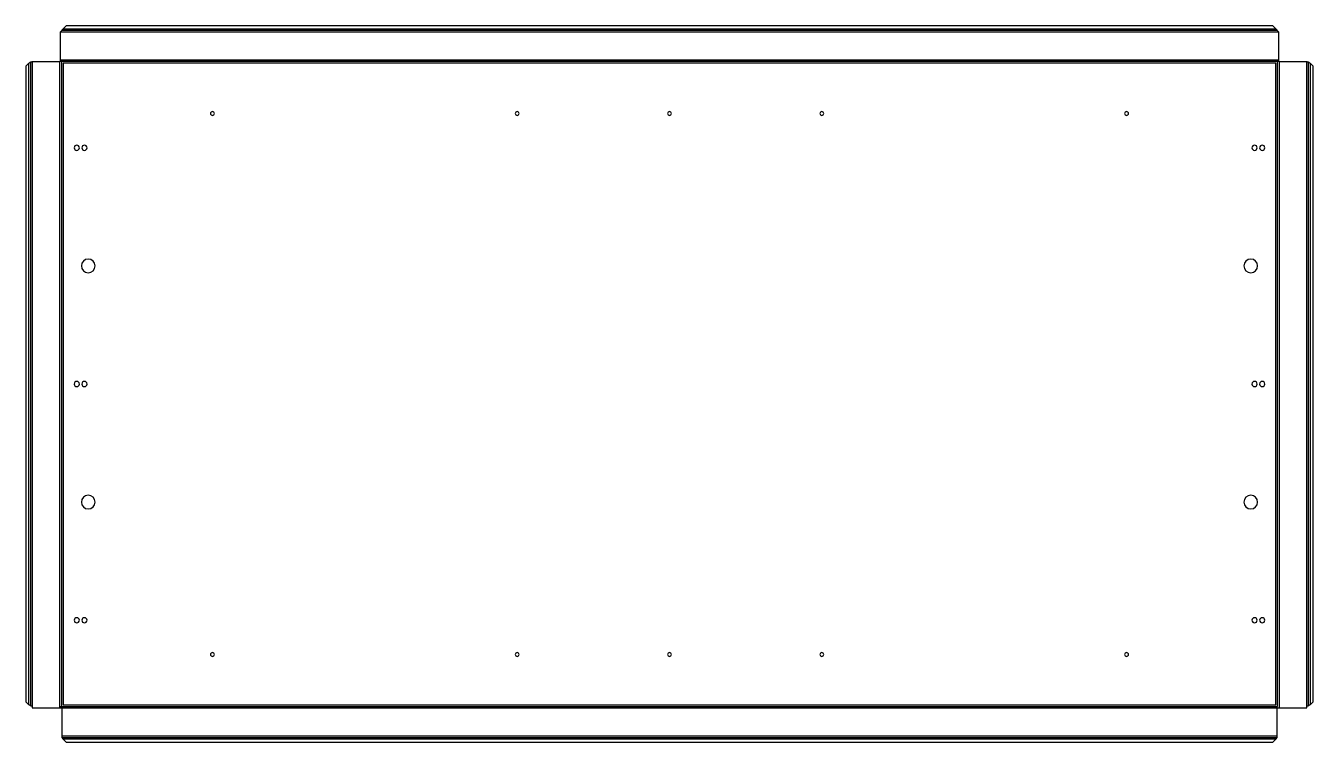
# Model space of a CAD drawing. Header units: millimetres. Extents: x -27 to 818, y 0 to 470.
import ezdxf

# ---------------------------------------------------------------- set-up
doc = ezdxf.new("R2010")
doc.units = ezdxf.units.MM

msp = doc.modelspace()

# ---------------------------------------------------------------- linework, layer by layer
at = {"layer": 'BEND'}
for p, q in [((794.89, 466.92), (-3.03, 466.92)), ((-23.46, 446.16), (-23.46, 23.89)), ((-3.2, 447.79), (-3.2, 23.39)), ((795.92, 446.65), (-3.2, 446.65)), ((795.06, 23.39), (795.06, 447.79)), ((815.32, 23.89), (815.32, 446.16)), ((-4.33, 23.39), (795.06, 23.39)), ((-2.97, 3.13), (794.83, 3.13))]:
    msp.add_line(p, q, dxfattribs=at)
at = {"layer": 'BEND_EXTENT'}
for p, q in [((795.92, 465.79), (-4.06, 465.79)), ((-2, 468.05), (793.86, 468.05)), ((-24.59, 24.59), (-24.59, 445.45)), ((-22.33, 446.42), (-22.33, 23.59)), ((-4.33, 22.53), (-4.33, 446.42)), ((-4.06, 447.79), (795.92, 447.79)), ((796.19, 446.42), (796.19, 22.53)), ((814.19, 23.59), (814.19, 446.42)), ((816.45, 445.45), (816.45, 24.59)), ((794.83, 22.26), (-2.97, 22.26)), ((-2.97, 4.26), (794.83, 4.26)), ((793.86, 2), (-2, 2))]:
    msp.add_line(p, q, dxfattribs=at)
msp.add_lwpolyline([(-2.07, 24.52), (793.93, 24.52), (793.93, 445.52), (-2.07, 445.52)], close=True, dxfattribs=at)
at = {"layer": 'INTERIOR_PROFILES', "extrusion": (0, 0, -1)}
for centre, radius in [((-95.93, 412.52), 1.26), ((-295.93, 412.52), 1.26), ((-395.93, 412.52), 1.26), ((-495.93, 412.52), 1.26), ((-695.93, 412.52), 1.26), ((-6.93, 390.02), 1.7), ((-11.93, 390.02), 1.7), ((-779.93, 390.02), 1.7), ((-784.93, 390.02), 1.7), ((-14.43, 312.52), 4.5), ((-777.43, 312.52), 4.5), ((-6.93, 235.02), 1.7), ((-11.93, 235.02), 1.7), ((-779.93, 235.02), 1.7), ((-784.93, 235.02), 1.7), ((-14.43, 157.52), 4.5), ((-777.43, 157.52), 4.5), ((-6.93, 80.02), 1.7), ((-11.93, 80.02), 1.7), ((-779.93, 80.02), 1.7), ((-784.93, 80.02), 1.7), ((-95.93, 57.52), 1.26), ((-295.93, 57.52), 1.26), ((-395.93, 57.52), 1.26), ((-495.93, 57.52), 1.26), ((-695.93, 57.52), 1.26)]:
    msp.add_circle(centre, radius, dxfattribs=at)
at = {"layer": 'OUTER_PROFILES'}
for p, q in [((-2, 468.05), (-4.06, 465.79)), ((-4.06, 465.79), (-4.06, 446.42)), ((0, 470.05), (-2, 468.05)), ((791.86, 470.05), (0, 470.05)), ((793.86, 468.05), (791.86, 470.05)), ((795.92, 465.79), (793.86, 468.05)), ((795.92, 446.42), (795.92, 465.79)), ((-24.59, 445.45), (-26.59, 443.45)), ((-26.59, 443.45), (-26.59, 26.59)), ((-4.06, 446.42), (-22.68, 446.42)), ((814.54, 446.42), (795.92, 446.42)), ((818.45, 443.45), (816.45, 445.45)), ((818.45, 26.59), (818.45, 443.45)), ((-26.59, 26.59), (-24.59, 24.59)), ((816.45, 24.59), (818.45, 26.59)), ((-22.33, 23.59), (-22.33, 22.53)), ((-22.33, 22.53), (-2.97, 22.53)), ((-2.97, 22.53), (-2.97, 3.07)), ((794.83, 3.07), (794.83, 22.53)), ((794.83, 22.53), (814.19, 22.53)), ((814.19, 22.53), (814.19, 23.59)), ((-2.97, 3.07), (-2, 2)), ((-2, 2), (0, 0)), ((0, 0), (791.86, 0)), ((791.86, 0), (793.86, 2)), ((793.86, 2), (794.83, 3.07))]:
    msp.add_line(p, q, dxfattribs=at)
for points in [[(-24.59, 445.45), (-23.96, 445.9), (-23.32, 446.32), (-22.68, 446.42)], [(814.54, 446.42), (815.18, 446.32), (815.82, 445.9), (816.45, 445.45)]]:
    msp.add_open_spline(points, degree=3, dxfattribs=at)
for points, knots in [([(-22.33, 23.59), (-22.38, 23.59), (-22.43, 23.6), (-22.47, 23.6), (-23.18, 23.65), (-23.89, 24.1), (-24.59, 24.59)], [-3.141593, -3.141593, -3.141593, -3.141593, -3.043762, -3.043762, -3.043762, -1.570796, -1.570796, -1.570796, -1.570796]), ([(816.45, 24.59), (815.75, 24.1), (815.04, 23.65), (814.33, 23.6), (814.29, 23.6), (814.24, 23.59), (814.19, 23.59)], [1.570796, 1.570796, 1.570796, 1.570796, 3.043762, 3.043762, 3.043762, 3.141593, 3.141593, 3.141593, 3.141593])]:
    msp.add_open_spline(points, degree=3, knots=knots, dxfattribs=at)

doc.saveas('drawing.dxf')
